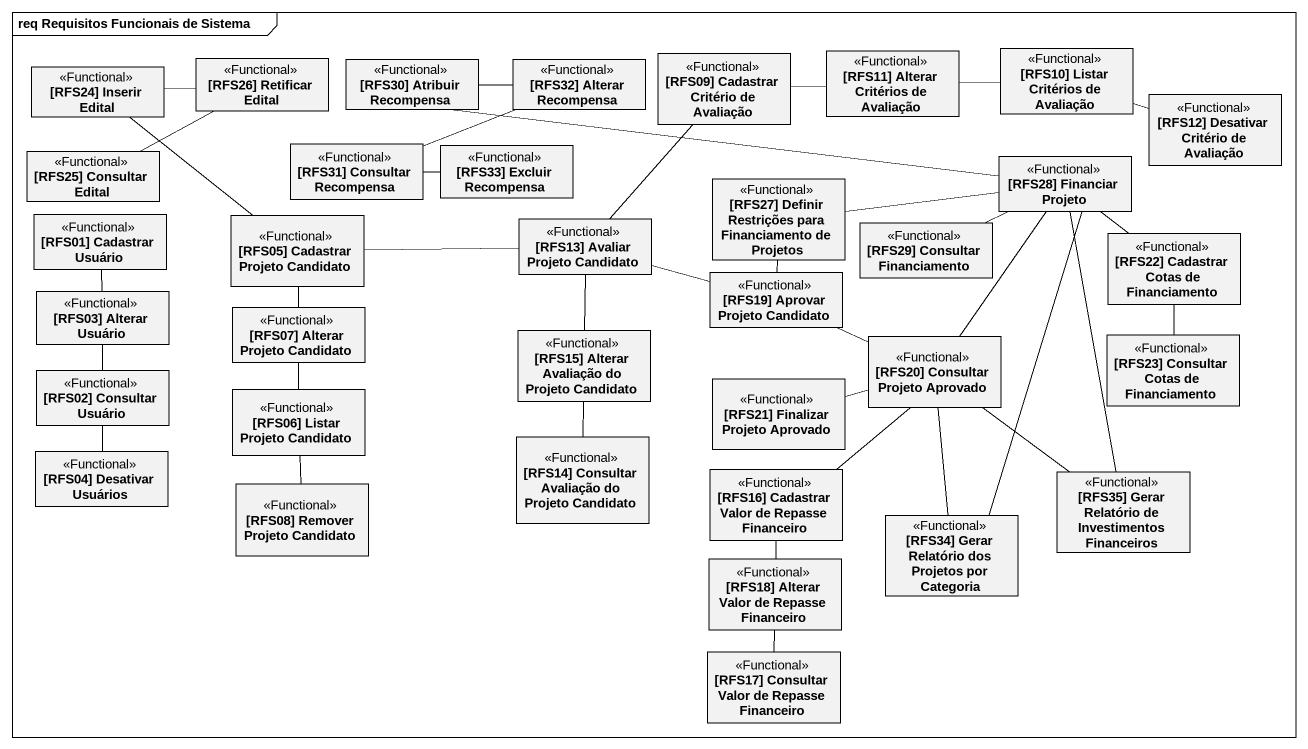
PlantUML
@startuml
mainframe req Requisitos Funcionais de Sistema
hide circle
hide empty members
class "[RFS24] Inserir Edital" as RFS24_Inserir_Edital <<Functional>>
class "[RFS26] Retificar Edital" as RFS26_Retificar_Edital <<Functional>>
class "[RFS30] Atribuir Recompensa" as RFS30_Atribuir_Recompensa <<Functional>>
class "[RFS32] Alterar Recompensa" as RFS32_Alterar_Recompensa <<Functional>>
class "[RFS09] Cadastrar Critério de Avaliação" as RFS09_Cadastrar_Critério_de <<Functional>>
class "[RFS11] Alterar Critérios de Avaliação" as RFS11_Alterar_Critérios_de <<Functional>>
class "[RFS10] Listar Critérios de Avaliação" as RFS10_Listar_Critérios_de <<Functional>>
class "[RFS12] Desativar Critério de Avaliação" as RFS12_Desativar_Critério_de <<Functional>>
class "[RFS25] Consultar Edital" as RFS25_Consultar_Edital <<Functional>>
class "[RFS31] Consultar Recompensa" as RFS31_Consultar_Recompensa <<Functional>>
class "[RFS33] Excluir Recompensa" as RFS33_Excluir_Recompensa <<Functional>>
class "[RFS27] Definir Restrições para Financiamento de Projetos" as RFS27_Definir_Restrições <<Functional>>
class "[RFS28] Financiar Projeto" as RFS28_Financiar_Projeto <<Functional>>
class "[RFS01] Cadastrar Usuário" as RFS01_Cadastrar_Usuário <<Functional>>
class "[RFS05] Cadastrar Projeto Candidato" as RFS05_Cadastrar_Projeto <<Functional>>
class "[RFS13] Avaliar Projeto Candidato" as RFS13_Avaliar_Projeto <<Functional>>
class "[RFS29] Consultar Financiamento" as RFS29_Consultar <<Functional>>
class "[RFS22] Cadastrar Cotas de Financiamento" as RFS22_Cadastrar_Cotas_de <<Functional>>
class "[RFS19] Aprovar Projeto Candidato" as RFS19_Aprovar_Projeto <<Functional>>
class "[RFS03] Alterar Usuário" as RFS03_Alterar_Usuário <<Functional>>
class "[RFS07] Alterar Projeto Candidato" as RFS07_Alterar_Projeto <<Functional>>
class "[RFS15] Alterar Avaliação do Projeto Candidato" as RFS15_Alterar_Avaliação_do <<Functional>>
class "[RFS20] Consultar Projeto Aprovado" as RFS20_Consultar_Projeto <<Functional>>
class "[RFS23] Consultar Cotas de Financiamento" as RFS23_Consultar_Cotas_de <<Functional>>
class "[RFS02] Consultar Usuário" as RFS02_Consultar_Usuário <<Functional>>
class "[RFS06] Listar Projeto Candidato" as RFS06_Listar_Projeto <<Functional>>
class "[RFS21] Finalizar Projeto Aprovado" as RFS21_Finalizar_Projeto <<Functional>>
class "[RFS04] Desativar Usuários" as RFS04_Desativar_Usuários <<Functional>>
class "[RFS14] Consultar Avaliação do Projeto Candidato" as RFS14_Consultar_Avaliação <<Functional>>
class "[RFS08] Remover Projeto Candidato" as RFS08_Remover_Projeto <<Functional>>
class "[RFS16] Cadastrar Valor de Repasse Financeiro" as RFS16_Cadastrar_Valor_de <<Functional>>
class "[RFS35] Gerar Relatório de Investimentos Financeiros" as RFS35_Gerar_Relatório_de <<Functional>>
class "[RFS18] Alterar Valor de Repasse Financeiro" as RFS18_Alterar_Valor_de <<Functional>>
class "[RFS34] Gerar Relatório dos Projetos por Categoria" as RFS34_Gerar_Relatório_dos <<Functional>>
class "[RFS17] Consultar Valor de Repasse Financeiro" as RFS17_Consultar_Valor_de <<Functional>>
RFS24_Inserir_Edital -right- RFS26_Retificar_Edital
RFS24_Inserir_Edital -- RFS05_Cadastrar_Projeto
RFS30_Atribuir_Recompensa -right- RFS32_Alterar_Recompensa
RFS30_Atribuir_Recompensa -right- RFS28_Financiar_Projeto
RFS09_Cadastrar_Critério_de -right- RFS11_Alterar_Critérios_de
RFS10_Listar_Critérios_de -left- RFS11_Alterar_Critérios_de
RFS10_Listar_Critérios_de -right- RFS12_Desativar_Critério_de
RFS25_Consultar_Edital -right- RFS26_Retificar_Edital
RFS31_Consultar_Recompensa -right- RFS32_Alterar_Recompensa
RFS31_Consultar_Recompensa -right- RFS33_Excluir_Recompensa
RFS27_Definir_Restrições -right- RFS28_Financiar_Projeto
RFS28_Financiar_Projeto -- RFS22_Cadastrar_Cotas_de
RFS01_Cadastrar_Usuário -- RFS03_Alterar_Usuário
RFS05_Cadastrar_Projeto -right- RFS13_Avaliar_Projeto
RFS05_Cadastrar_Projeto -- RFS07_Alterar_Projeto
RFS13_Avaliar_Projeto -up- RFS09_Cadastrar_Critério_de
RFS13_Avaliar_Projeto -right- RFS19_Aprovar_Projeto
RFS13_Avaliar_Projeto -- RFS15_Alterar_Avaliação_do
RFS29_Consultar -right- RFS28_Financiar_Projeto
RFS22_Cadastrar_Cotas_de -- RFS23_Consultar_Cotas_de
RFS19_Aprovar_Projeto -up- RFS27_Definir_Restrições
RFS19_Aprovar_Projeto -right- RFS20_Consultar_Projeto
RFS20_Consultar_Projeto -up- RFS28_Financiar_Projeto
RFS02_Consultar_Usuário -up- RFS03_Alterar_Usuário
RFS02_Consultar_Usuário -- RFS04_Desativar_Usuários
RFS06_Listar_Projeto -up- RFS07_Alterar_Projeto
RFS06_Listar_Projeto -- RFS08_Remover_Projeto
RFS21_Finalizar_Projeto -right- RFS20_Consultar_Projeto
RFS14_Consultar_Avaliação -up- RFS15_Alterar_Avaliação_do
RFS16_Cadastrar_Valor_de -up- RFS20_Consultar_Projeto
RFS16_Cadastrar_Valor_de -- RFS18_Alterar_Valor_de
RFS35_Gerar_Relatório_de -up- RFS28_Financiar_Projeto
RFS35_Gerar_Relatório_de -up- RFS20_Consultar_Projeto
RFS34_Gerar_Relatório_dos -up- RFS28_Financiar_Projeto
RFS34_Gerar_Relatório_dos -up- RFS20_Consultar_Projeto
RFS17_Consultar_Valor_de -up- RFS18_Alterar_Valor_de
@enduml
